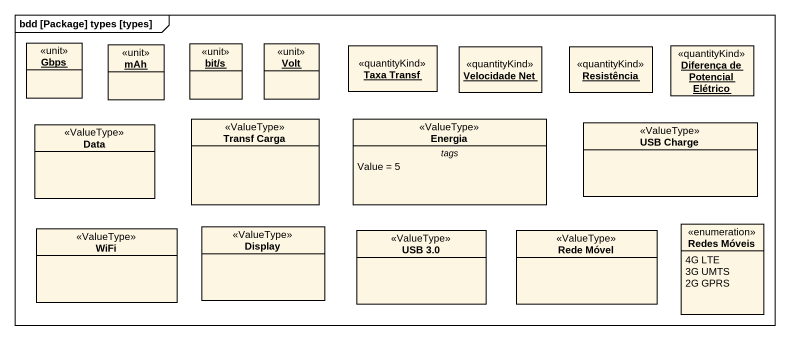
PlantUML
@startuml
mainframe bdd [Package] types [types]
hide circle
hide empty members
object Gbps <<unit>>
object mAh <<unit>>
object "bit/s" as bit_s <<unit>>
object Volt <<unit>>
object "Taxa Transf" as Taxa_Transf <<quantityKind>>
object "Velocidade Net" as Velocidade_Net <<quantityKind>>
object Resistência <<quantityKind>>
object "Diferença de Potencial Elétrico" as Diferença_de_Potencial <<quantityKind>>
class Data <<ValueType>>
class "Transf Carga" as Transf_Carga <<ValueType>>
class Energia <<ValueType>> {
  -- tags --
  Value = 5
}
class "USB Charge" as USB_Charge <<ValueType>>
class WiFi <<ValueType>>
class Display <<ValueType>>
class "USB 3.0" as USB_3_0 <<ValueType>>
class "Rede Móvel" as Rede_Móvel <<ValueType>>
enum "Redes Móveis" as Redes_Móveis {
  4G LTE
  3G UMTS
  2G GPRS
}
@enduml
